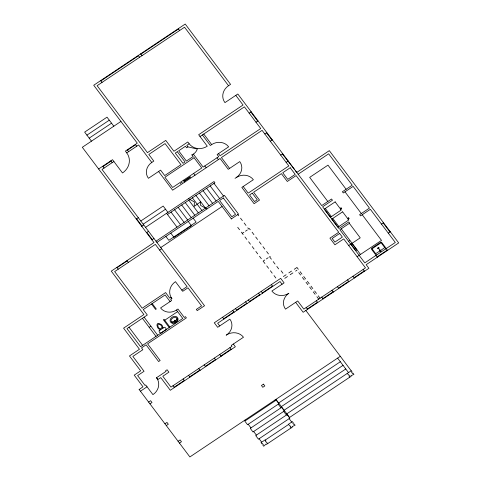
<?xml version="1.0" encoding="UTF-8"?>
<svg xmlns="http://www.w3.org/2000/svg" width="481" height="481" viewBox="0 0 481 481"><rect width="100%" height="100%" fill="white"/><g stroke="black" fill="none" stroke-linecap="round" stroke-linejoin="round"><path stroke-width="0.72" d="M174.892 320.508L174.308 320.226L174.465 320.809M172.895 323.106L173.256 321.879M172.817 322.096L172.841 321.969A3.824 3.475 -17.6 0 0 173.851 321.693L174.663 321.29M176.359 319.805L177.705 319.889M159.235 330.633C158.622 331.451 160.041 333.327 161.033 333.02M174.236 321.993C174.789 322.072 174.332 322.294 174.29 321.957M171.446 322.174L171.669 322.102A1.786 1.623 -17.6 0 0 172.703 322.21M378.114 247.841C378.547 251.04 378.968 245.502 378.679 248.593M175.3 320.863L175.974 320.274A3.824 3.475 -17.6 0 0 176.575 319.48A2.297 2.092 -17.6 0 0 176.846 318.62A0.938 0.854 -17.6 0 0 176.689 318.085L176.503 317.839A1.371 1.245 -17.6 0 0 175.914 317.418A2.405 2.189 -17.6 0 0 174.928 317.286A3.457 3.145 -17.6 0 0 173.875 317.508A4.912 4.467 -17.6 0 0 171.777 318.909A3.457 3.145 -17.6 0 0 171.206 319.775A2.405 2.189 -17.6 0 0 171.014 320.701A1.371 1.245 -17.6 0 0 171.242 321.362L171.428 321.609A0.938 0.854 -17.6 0 0 171.909 321.921A2.297 2.092 -17.6 0 0 172.853 321.969M176.335 321.037C176.431 320.983 175.848 320.496 176.377 321.122M100.902 80.91L138.516 55.748M140.885 54.161L178.499 28.998M86.923 135.131L109.289 120.172M89.189 138.143L111.556 123.184M120.935 121.44L82.311 147.282L153.962 242.574L111.267 271.134L143.915 314.556L123.587 328.156L139.46 349.266L129.467 355.952L140.656 370.839L134.223 375.144L142.977 386.796L139.171 389.52M98.635 168.993L112.53 159.698L122.505 172.968A15.62 14.202 -17.6 0 0 126.762 152.892L138.624 144.961L151.774 162.452A12.332 11.213 -17.6 0 0 148.413 178.301L160.612 170.136L164.694 175.565L180.958 164.682L165.085 143.578L148.821 154.455L153.806 161.093L151.774 162.452M102.928 166.576L111.057 161.135M127.495 150.138L135.624 144.703M113.889 161.508L102.026 169.444L204.539 305.766L197.234 310.618L196.326 309.409L201.575 305.898L187.975 287.806L182.72 291.318L175.463 281.668A13.149 11.959 -17.6 0 0 171.879 298.569L170.689 299.362L171.597 300.571L160.564 307.954A11.532 10.486 -17.6 0 0 176.437 310.053M294.282 169.096L237.824 94.011L224.946 102.621A13.149 11.959 -17.6 0 1 228.535 85.72L230.567 84.361L185.215 24.05L93.729 85.251L137.265 143.152L125.403 151.088L126.762 152.892M235.792 95.37L243.043 105.02L198.659 134.716L207.275 146.176A13.149 11.959 -17.6 0 1 189.171 143.777L186.802 145.364L187.933 146.873L197.3 149.026A9.867 8.971 -17.6 0 1 193.38 154.106L192.021 155.014M200.018 136.526L244.408 106.83L260.732 128.541L220.07 155.742L218.482 153.631M187.933 146.873L186.58 147.781L185.444 146.272L178.667 150.806L186.375 161.057L193.158 156.523L191.793 154.714M249.17 113.161L251.202 111.802M193.38 154.106L203.126 167.075L218.717 156.65L217.129 154.539L228.649 146.831A12.332 11.213 -17.6 0 0 211.682 144.583L210.323 145.49L202.387 134.939M255.97 122.21L258.002 120.845M180.321 183.351L180.658 183.802M181.559 182.521L181.902 182.299M183.706 181.084L190.26 176.701L190.602 177.152L184.049 181.541M181.902 182.972L182.239 182.75M136.273 219.053L138.306 217.689M264.815 133.971L266.847 132.606M140.801 221.007L163.167 206.048L167.929 212.38M143.182 224.176L165.548 209.211M141.715 226.286L143.747 224.928M270.256 141.204L272.288 139.845M145.563 227.339L214.009 181.547L214.917 182.756L167.478 214.49M146.477 232.618L148.509 231.259M235.041 178.361L236.393 177.453A12.332 11.213 -17.6 0 1 253.361 179.702L241.841 187.404L254.088 203.691L259.512 200.066L253.613 192.226L281.397 173.635L287.295 181.475L296.104 175.583L338.732 232.275L329.924 238.167L334.914 244.799L343.723 238.907L365.488 267.857L303.818 309.115L297.697 300.968L285.498 309.133A12.332 11.213 -17.6 0 1 288.859 293.284A12.332 11.213 -17.6 0 1 271.891 291.035L284.091 282.876L280.688 278.355L214.273 322.781L217.677 327.308L229.876 319.143A12.332 11.213 -17.6 0 1 226.509 334.992L226.172 335.221M151.918 239.857L153.95 238.498M280.688 155.074L282.72 153.716M155.994 241.209L224.441 195.424L238.498 214.117L231.217 218.993M117.105 267.683L127.267 260.882M156.902 242.418L218.23 201.389L231.385 218.879M286.129 162.313L288.161 160.955M160.756 247.547L222.09 206.511M159.632 250.108L161.664 248.749M298.136 174.224L328.637 153.818L352.218 185.179L342.388 191.757L343.296 192.959L353.126 186.387L369.45 208.099L359.62 214.67L360.528 215.879L370.358 209.307L395.298 242.478L364.802 262.879L339.857 229.708L349.687 223.13L348.779 221.927L338.955 228.499L322.625 206.788L332.455 200.216L331.547 199.008L321.717 205.585L295.641 170.905M242.268 233.351L243.891 232.269M245.484 231.199L247.348 229.954M181.812 290.109L187.067 286.598L155.321 244.378L114.658 271.585L142.208 308.219L165.59 292.58L169.787 298.16L170.971 297.366L171.879 298.569M149.2 327.339L150.896 326.208M164.736 320.232L177.615 311.616M340.476 208.97L341.155 208.52L340.704 207.918L341.041 207.69L341.72 208.592L340.704 209.277M159.193 330.663L164.255 327.278C165.23 327.104 166.624 328.872 166.005 329.689L160.985 333.05M264.748 260.011L263.131 261.093L264.941 263.51M266.348 258.94L268.212 257.696M270.244 256.337L269.564 256.788L271.38 259.199M174.964 322.011L175.926 321.368L175.006 320.623L174.519 320.947L174.964 322.011L174.429 320.725L174.813 320.466L175.926 321.368M347.949 218.933L348.623 218.482L348.172 217.875L348.509 217.652L349.188 218.554L348.172 219.234M283.399 276.539L286.111 274.729M288.822 272.913L291.534 271.098M294.246 269.288L296.957 267.472L298.316 269.282M223.713 318.735L233.874 311.935M236.586 310.125L246.753 303.325M249.465 301.509L259.632 294.709M262.337 292.893L272.505 286.093M284.764 278.349L287.47 276.539M290.181 274.723L292.893 272.907M295.605 271.098L296.957 270.19M348.713 245.538L360.233 237.836L349.344 223.358M381.469 224.08L383.501 222.721M170.076 301.593L165.085 294.955L143.23 309.578L147.312 315.007L126.978 328.607L140.584 346.699L182.768 318.476L176.425 310.035L177.946 309.012L184.295 317.46L185.48 316.666L186.387 317.869L147.595 343.825L160.149 360.522L158.622 361.544L146.068 344.841L141.492 347.907L142.851 349.717L132.858 356.403L144.053 371.29L137.614 375.595L145.015 385.431L145.689 384.98L152.946 394.63A13.149 11.959 -17.6 0 0 156.535 377.729L166.023 371.38L165.566 370.779L167.093 369.757L168.909 372.168L162.806 376.25L170.965 387.109L231.962 346.302L231.283 345.4L243.482 337.241A12.332 11.213 -17.6 0 0 226.509 334.992M140.44 391.209L147.054 386.79M388.269 233.129L390.301 231.77M357.1 256.698L381.499 240.38L362.223 214.748M377.976 248.503L378.818 247.931M148.605 402.068L150.637 400.709L151.996 402.519L149.964 403.878M174.134 387.253L184.301 380.453M189.724 376.827L199.886 370.027M205.309 366.402L215.476 359.602M220.899 355.97L231.06 349.17M380.05 250.854L375.709 253.685L372.035 248.803L381.108 242.749L384.758 247.607L380.489 250.559M377.116 256.902L387.283 250.102M307.323 309.03L317.49 302.23M322.913 298.605L333.074 291.805M338.498 288.179L348.665 281.379M354.088 277.753L364.249 270.947M164.929 423.779L166.961 422.42L168.326 424.23L166.288 425.589M178.078 441.269L180.116 439.911L181.475 441.72L179.443 443.079M340.32 356.301L189.875 456.95L139.081 389.406M278.661 402.994L340.332 361.736M281.385 406.607L343.055 365.356M284.103 410.227L345.773 368.975M286.826 413.846L351.208 370.779M289.358 417.592L351.214 376.208L350.877 375.757L353.926 374.398L353.018 373.19L352.513 373.533L351.605 372.324L352.11 371.981L305.856 310.467M265.217 440.091L288.468 424.537M160.438 329.828L158.67 328.8A6.091 5.538 -17.6 0 1 157.425 327.14L156.98 325.222A2.886 2.621 -17.6 0 1 157.022 324.753L157.107 324.453A2.183 1.984 -17.6 0 1 157.666 323.575A2.146 1.948 -17.6 0 1 158.574 323.364L161.315 324.537A6.091 5.538 -17.6 0 1 162.56 326.19L163.005 328.108M188.45 198.647L194.354 201.93L194.24 206.343L200.697 201.779L200.541 205.369L206.95 208.934M383.159 222.95L389.965 231.992M346.116 189.261L327.976 165.139L309.68 177.381L327.82 201.503M344.991 191.829L361.315 213.54M386.147 248.599L387.512 250.403M375.986 255.399L377.344 257.203M341.215 228.8L360.485 254.431M349.771 240.518L348.755 241.197M351.93 243.386L356.872 249.958L355.856 250.637L350.914 244.065M325.318 208.453L331.439 216.594M332.786 218.41L338.907 226.557M250.86 112.025L257.666 121.074M266.51 132.834L271.951 140.073M282.383 153.944L296.777 172.414L329.305 150.649L398.689 242.923L366.161 264.688L368.885 268.308L303.144 312.283L295.665 302.333M228.535 85.72L184.548 27.219L97.12 85.702L147.457 152.645L165.759 140.404L173.918 151.262L187.812 141.967L189.171 143.777M363.119 269.444L364.478 271.254M178.271 28.698L179.629 30.507M352.952 276.244L354.311 278.054M347.529 279.87L348.893 281.68M337.367 286.67L338.726 288.48M331.944 290.296L333.303 292.105M203.746 134.031L211.682 144.583M229.593 168.404L221.428 157.552L262.091 130.351L288.847 165.933L248.184 193.134L243.2 186.502M140.656 53.86L142.021 55.67M217.021 157.78L218.38 159.59M321.777 297.096L323.136 298.905M138.287 55.447L139.646 57.257M300.132 271.693L301.942 274.11M303.758 276.521L305.573 278.932M307.383 281.343L309.199 283.754M311.015 286.171L312.824 288.582M314.64 290.993L316.456 293.404M318.272 295.821L320.081 298.232M298.773 272.601L300.589 275.012M302.405 277.429L304.214 279.84M306.03 282.251L307.846 284.662M309.656 287.073L311.472 289.49M313.287 291.901L315.097 294.312M316.913 296.723L318.729 299.14M316.354 300.727L317.719 302.531M204.822 165.945L206.181 167.749M250.288 229.798L249.386 228.589L248.707 229.046L247.799 227.838M252.104 232.209L253.92 234.626M255.73 237.037L257.545 239.448M259.361 241.859L261.177 244.27M262.987 246.687L264.803 249.098M266.618 251.509L268.428 253.92M281.126 270.809L282.942 273.22M237.824 214.568L238.726 215.777M240.542 218.188L242.358 220.605M244.174 223.016L245.983 225.427M273.196 261.61L275.006 264.027M276.822 266.438L278.637 268.849M213.991 183.375L223.515 196.044M306.193 307.527L307.551 309.337M210.173 185.931L219.697 198.593M282.058 284.235L280.02 281.523L217.671 323.232L219.709 325.944M337.614 358.117L348.497 372.589M237.734 227.321L239.544 229.732M241.36 232.149L243.176 234.56M244.991 236.971L246.801 239.382M248.617 241.793L250.433 244.21M252.242 246.621L254.058 249.032M255.874 251.443L257.684 253.86M259.5 256.271L261.315 258.682M266.757 265.921L268.572 268.332M270.382 270.743L272.198 273.154M274.014 275.571L275.823 277.982M347.138 373.496L349.465 375.571L348.953 375.908L349.861 377.116M206.614 188.311L216.137 200.974M193.639 173.425L194.997 175.234M203.06 190.692L212.584 203.355M271.374 284.59L272.733 286.399M199.501 193.073L209.025 205.736M195.941 195.448L205.465 208.117M183.471 180.225L184.836 182.034M192.382 197.829L201.906 210.498M261.207 291.39L262.566 293.2M100.673 80.61L102.032 82.419M188.829 200.21L198.352 212.879M258.495 293.2L259.854 295.009M185.269 202.591L194.793 215.254M158.58 171.495L172.637 190.193L220.076 158.459L228.241 169.312L239.76 161.604A12.332 11.213 -17.6 0 1 236.393 177.453M193.158 218.164L196.104 222.084L168.825 240.332L165.879 236.411M181.71 204.972L191.234 217.634M135.401 144.396L136.76 146.206M248.328 300L249.693 301.809M178.15 207.353L187.674 220.015M188.245 221.446L191.45 225.709L173.996 237.386L170.791 233.123M113.823 126.202L107.016 117.154L84.656 132.113L91.456 141.161M245.617 301.815L246.981 303.625M174.597 209.734L184.121 222.396M127.267 149.838L128.625 151.647M171.038 212.109L180.561 224.777M166.57 213.287L177.002 227.158M235.456 308.616L236.814 310.425M232.744 310.431L234.103 312.241M110.834 160.834L112.193 162.644M222.577 317.232L223.936 319.041M102.7 166.276L104.058 168.085M275.938 399.374L289.544 417.466M275.751 399.501L278.932 403.721L247.547 424.717L244.366 420.496M233.315 344.041L235.353 346.753L170.298 390.277L160.774 377.609L157.894 379.539L156.535 377.729M275.078 399.952L275.529 400.553L245.502 420.641L245.045 420.039M278.252 404.172L280.994 407.822M283.694 411.411L286.411 415.031M289.135 418.644L291.714 422.077M136.61 218.825L142.057 226.064M146.819 232.395L152.261 239.628M291.047 427.964L290.139 426.755L290.644 426.419L288.323 424.344L292.394 421.627L293.296 422.829L292.791 423.172L293.699 424.374L294.204 424.038L295.112 425.24L292.063 426.605L292.4 427.056L266.438 444.426L266.095 443.975L263.726 446.236L262.818 445.033L263.329 444.691L262.422 443.488L261.911 443.825L261.009 442.622L265.073 439.899L265.981 441.107L265.47 441.444L267.791 443.518M229.93 347.667L231.289 349.477M219.763 354.467L221.122 356.277M214.34 358.092L215.704 359.902M127.044 260.576L128.403 262.385M204.178 364.893L205.537 366.702M248.22 424.266L250.962 427.91M253.661 431.499L256.385 435.119M259.103 438.738L261.682 442.165M152.206 303.571L156.289 309L155.61 309.451L151.533 304.022M169.895 327.092L164.057 319.324L163.378 319.781L169.216 327.543M198.755 368.518L200.114 370.328M116.877 267.382L118.236 269.186M188.588 375.318L189.947 377.128M144.09 317.159L157.696 335.251M142.394 318.29L156 336.387M183.165 378.944L184.53 380.754M129.01 327.248L142.616 345.34M173.004 385.744L174.362 387.554M385.582 248.966A0.824 0.746 -17.6 0 0 385.804 247.907L381.722 242.478A0.824 0.746 -17.6 0 0 380.591 242.328L371.783 248.226A0.824 0.746 -17.6 0 0 371.56 249.278L375.637 254.708A0.824 0.746 -17.6 0 0 376.767 254.858M177.11 318.47A1.786 1.623 -17.6 0 1 176.87 319.42M379.389 249.771C380.609 253.866 382.251 249.94 379.407 249.729M177.315 151.713L175.282 153.072L182.99 163.324L185.023 161.965L177.315 151.713M194.065 157.732L164.923 177.224L172.631 187.476L201.773 167.983L194.065 157.732M223.316 197.986L219.589 200.481L231.83 216.763L235.558 214.273L223.316 197.986M252.26 193.128L249.549 194.943L254.533 201.575L257.245 199.765L252.26 193.128M290.211 167.743L282.756 172.727L287.74 179.365L295.196 174.375L290.211 167.743M335.143 201.876L324.302 209.133L330.423 217.274L341.263 210.023L335.143 201.876M162.157 327.609L160.221 328.908L159.157 328.222A4.87 4.431 -17.6 0 1 158.165 326.9L157.804 325.354A1.69 1.539 -17.6 0 1 158.201 324.29A1.69 1.539 -17.6 0 1 159.391 324.296L160.828 325.114A4.87 4.431 -17.6 0 1 161.82 326.437L162.157 327.609M342.61 211.838L331.77 219.089L337.89 227.236L348.737 219.979L342.61 211.838M339.64 233.477L332.185 238.468L334.908 242.087L342.364 237.097L339.64 233.477M263.474 384.145L261.436 385.503L262.8 387.313L264.833 385.954L263.474 384.145M281.668 407.365L250.282 428.361L252.988 431.956L284.373 410.96L281.668 407.365M287.091 414.574L255.706 435.57L258.429 439.189L289.815 418.193L287.091 414.574M378.126 248.737A0.619 0.559 -17.6 0 0 379.01 248.148A0.619 0.559 -17.6 0 0 378.06 247.763A0.619 0.559 -17.6 0 0 378.126 248.737M177.862 320.057A3.626 3.301 -17.6 0 0 177.964 318.687A3.006 2.736 -17.6 0 0 176.509 316.751A3.626 3.301 -17.6 0 0 175.108 316.396A4.185 3.806 -17.6 0 0 173.599 316.564A4.894 4.449 -17.6 0 0 170.923 318.356A4.185 3.806 -17.6 0 0 170.256 319.643A3.626 3.301 -17.6 0 0 170.148 321.007A3.006 2.736 -17.6 0 0 171.609 322.943A3.626 3.301 -17.6 0 0 173.01 323.298A4.185 3.806 -17.6 0 0 174.513 323.13A4.894 4.449 -17.6 0 0 177.188 321.338A4.185 3.806 -17.6 0 0 177.862 320.057"/></g></svg>
